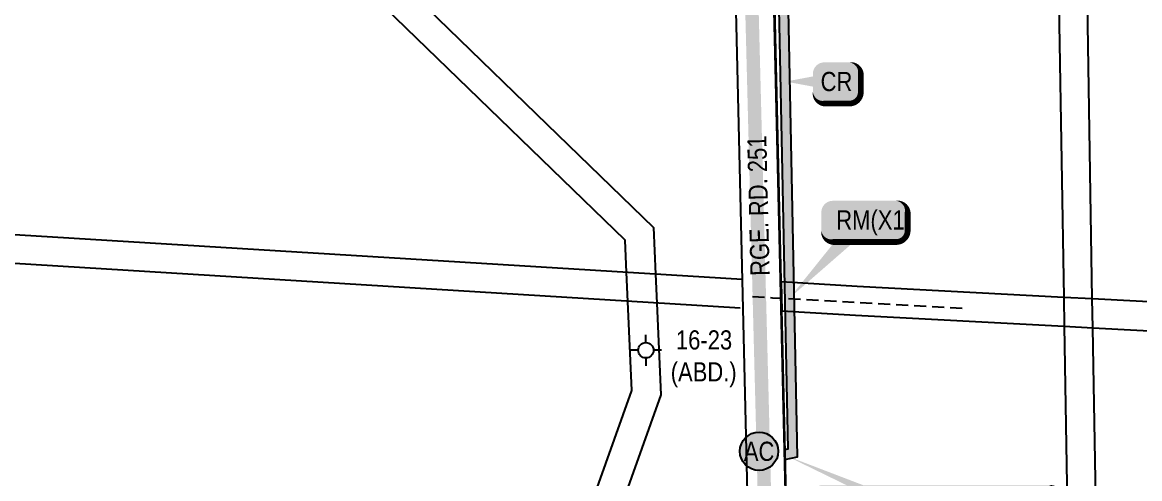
# Model space of a CAD drawing. Extents: x 88833 to 97610, y 5963373 to 5974710.
# Drawn here: x 91957 to 92539, y 5966285 to 5966523 of the extents above; entities that cross this region are included whole.
import ezdxf
from ezdxf.enums import TextEntityAlignment as Align

# ---------------------------------------------------------------- set-up
doc = ezdxf.new("R2010")
doc.units = 0
doc.header["$LTSCALE"] = 5
doc.linetypes.add('COOP2', pattern=[10, 5, -1, 0, -1, 0, -1, 0, -1, 0, -1])
doc.linetypes.add('UG_PIPE', pattern=[1.875, 1.25, -0.625])
for name, color, linetype in [('AS-PIPE-UG', 44, 'UG_PIPE'), ('AS-POWER', 104, 'foc-POWER'), ('AS-POWER-T', 104, 'Continuous'), ('AS-ROADS', 254, 'Continuous'), ('CG-NOTES', 7, 'Continuous'), ('F-RW', 190, 'Continuous'), ('F-WS-S', 8, 'Continuous'), ('L-ROAD-T', 7, 'Continuous'), ('L-SEC', 7, 'Continuous'), ('P-APEX RECON PAY ITEMS', 240, 'Continuous'), ('P-APEX RECON-10m BUFFER', 51, 'COOP2'), ('P-APEX RECON-WORK AREA', 104, 'Continuous')]:
    doc.layers.add(name, color=color, linetype=linetype)
doc.layers.add('F-WS-T', color=190, linetype='Continuous', lineweight=9)
doc.styles.add('100L', font='ARIALN.TTF', dxfattribs={"height": 10})
doc.styles.add('175L', font='ARIALN.TTF', dxfattribs={"height": 2})
doc.styles.add('80', font='ARIALN.TTF', dxfattribs={"height": 10})
doc.styles.add('80L', font='ARIALN.TTF', dxfattribs={"height": 10})
doc.styles.add('foc-LtypeFont', font='ARIALN.TTF', dxfattribs={"height": 7.35})
doc.linetypes.add('foc-POWER', pattern='A,6,-1,["P",foc-LtypeFont,S=0.2,R=0,X=-0.625,Y=-0.75],-1.24,4', length=12.24)

# ---------------------------------------------------------------- blocks, each defined once
blk = doc.blocks.new('GABD')
for p, q in [((0, 0.81), (0, 1.62)), ((-0.81, 0), (-1.62, 0)), ((1.62, 0), (0.81, 0)), ((0, -0.81), (0, -1.62))]:
    blk.add_line(p, q)
blk.add_circle((0, 0), 0.8)
blk = doc.blocks.new('*U735')
at = {"true_color": 0xffffa8}
h = blk.add_hatch(color=51, dxfattribs=at)
edge = h.paths.add_edge_path()
edge.add_line((-6.5, -11.5), (6.5, -11.5))
edge.add_arc((6.5, -5.5), 6, 270, 360)
edge.add_line((12.5, -5.5), (12.5, 4))
edge.add_arc((6.5, 4), 6, 0, 90)
edge.add_line((6.5, 10), (-6.5, 10))
edge.add_arc((-6.5, 4), 6, 90, 180)
edge.add_line((-12.5, 4), (-12.5, -5.5))
edge.add_arc((-6.5, -5.5), 6, 180, 270)
at = {"color": 240, "flags": 128}
blk.add_lwpolyline([(-6.5, -11.5, 3, 3, 0), (6.5, -11.5, 3, 3, 0.414214), (12.5, -5.5, 3, 3, 0), (12.5, 4, 3, 0, 0.414214), (6.5, 10, 0, 0, 0), (-6.5, 10, 0, 0, 0.414214), (-12.5, 4, 0, 0, 0), (-12.5, -5.5, 0, 3, 0.414214)], format="xyseb", close=True, dxfattribs=at)
for points in [[(-26.66, -0.02, 0, 10, 0), (0, 0, 5, 5, 0)], [(-1, -11.44, 0, 10, 0), (0, 0, 5, 5, 0)]]:
    blk.add_lwpolyline(points, format="xyseb", dxfattribs=at)
at = {"color": 4, "style": '80'}
blk.add_attdef('OTHER_001', (-14.7, -5), '', height=10, dxfattribs=at)
blk = doc.blocks.new('Access_Point')
h = blk.add_hatch(color=255)
h.dxf.hatch_style = 1
edge = h.paths.add_edge_path()
edge.add_arc((0, 0), 9.99, 0, 360)
at = {"color": 170}
blk.add_circle((0, 0), 9.99, dxfattribs=at)
at = {"color": 170, "style": '175L'}
blk.add_text('AC', height=10, dxfattribs=at).set_placement((0, 0), align=Align.MIDDLE_CENTER)
blk = doc.blocks.new('*U737')
h = blk.add_hatch(color=255)
edge = h.paths.add_edge_path()
edge.add_line((-59, -20), (59, -20))
edge.add_arc((59, -14), 6, 270, 360)
edge.add_line((65, -14), (65, 12.5))
edge.add_arc((59, 12.5), 6, 0, 90)
edge.add_line((59, 18.5), (-59, 18.5))
edge.add_arc((-59, 12.5), 6, 90, 180)
edge.add_line((-65, 12.5), (-65, -14))
edge.add_arc((-59, -14), 6, 180, 270)
at = {"color": 104, "flags": 128}
blk.add_lwpolyline([(-78.34, 34.02, 0, 7.5, 0), (0, 0, 0, 0, 0)], format="xyseb", dxfattribs=at)
blk.add_lwpolyline([(-59, -20, 3, 3, 0), (59, -20, 3, 3, 0.414214), (65, -14, 3, 3, 0), (65, 12.5, 3, 0, 0.414214), (59, 18.5, 0, 0, 0), (-59, 18.5, 0, 0, 0.414214), (-65, 12.5, 0, 0, 0), (-65, -14, 0, 3, 0.414214)], format="xyseb", close=True, dxfattribs=at)
at = {"color": 104, "style": '80'}
blk.add_attdef('ENTER_TEXT_001', (-26.85, -4.92), '', height=10, dxfattribs=at)
blk = doc.blocks.new('*U1179')
at = {"true_color": 0xffffa8}
h = blk.add_hatch(color=51, dxfattribs=at)
edge = h.paths.add_edge_path()
edge.add_line((-16.5, -11.5), (16.5, -11.5))
edge.add_arc((16.5, -5.5), 6, 270, 360)
edge.add_line((22.5, -5.5), (22.5, 4))
edge.add_arc((16.5, 4), 6, 0, 90)
edge.add_line((16.5, 10), (-16.5, 10))
edge.add_arc((-16.5, 4), 6, 90, 180)
edge.add_line((-22.5, 4), (-22.5, -5.5))
edge.add_arc((-16.5, -5.5), 6, 180, 270)
at = {"color": 240, "flags": 128}
blk.add_lwpolyline([(-16.5, -11.5, 3, 3, 0), (16.5, -11.5, 3, 3, 0.414214), (22.5, -5.5, 3, 3, 0), (22.5, 4, 3, 0, 0.414214), (16.5, 10, 0, 0, 0), (-16.5, 10, 0, 0, 0.414214), (-22.5, 4, 0, 0, 0), (-22.5, -5.5, 0, 3, 0.414214)], format="xyseb", close=True, dxfattribs=at)
for points in [[(-39.14, -40.79, 0, 10, 0), (0, 0, 5, 5, 0)], [(-1, -11.44, 0, 10, 0), (0, 0, 5, 5, 0)]]:
    blk.add_lwpolyline(points, format="xyseb", dxfattribs=at)
at = {"color": 4, "style": '80'}
blk.add_attdef('OTHER_001', (-14.7, -5), '', height=10, dxfattribs=at)

msp = doc.modelspace()

# ---------------------------------------------------------------- hatches: boundary and pattern name
at = {"layer": 'P-APEX RECON-10m BUFFER', "transparency": 33554687}
h = msp.add_hatch(color=256, dxfattribs=at)
h.dxf.hatch_style = 1
h.paths.add_polyline_path([(92349.421, 5966624.002), (92355.912, 5966300.271), (92354.248, 5966299.925), (92354.367, 5966294.847), (92360.991, 5966296.224), (92354.417, 5966624.089), (92365.392, 5966624.278), (92365.478, 5966619.282), (92385.459, 5966619.627), (92385.373, 5966624.622), (92467.124, 5966626.031), (92467.21, 5966621.036), (92487.191, 5966621.38), (92487.105, 5966626.375), (92518.938, 5966626.924), (92519.024, 5966621.929), (92539.006, 5966622.273), (92538.92, 5966627.268), (92915.681, 5966633.761), (92915.841, 5966621.923), (92920.836, 5966621.99), (92922.06, 5966531.286), (93155.486, 5966535.214), (93155.263, 5966545.203), (92931.916, 5966541.445), (92930.827, 5966622.104), (93018.183, 5966623.654), (93017.924, 5966633.643), (92935.688, 5966632.184), (92935.553, 5966642.175), (92930.557, 5966642.107), (92930.532, 5966644.01), (92538.747, 5966637.259), (92538.661, 5966642.254), (92518.68, 5966641.91), (92518.766, 5966636.914), (92486.933, 5966636.366), (92486.847, 5966641.361), (92466.866, 5966641.017), (92466.952, 5966636.021), (92385.201, 5966634.613), (92385.115, 5966639.608), (92365.134, 5966639.264), (92365.22, 5966634.268), (92346.391, 5966633.944), (92346.626, 5966623.954)])

# ---------------------------------------------------------------- linework, layer by layer
at = {"layer": 'AS-PIPE-UG', "flags": 128}
msp.add_lwpolyline([(92337.57, 5966379.927), (92347.903, 5966379.265), (92447.825, 5966373.838)], dxfattribs=at)
at = {"layer": 'AS-POWER', "flags": 128}
msp.add_lwpolyline([(92367.216, 5965756.641), (92364.865, 5965856.495), (92348.256, 5966568.109), (92344.727, 5966692.519)], dxfattribs=at)
at = {"layer": 'AS-ROADS', "const_width": 7, "flags": 128}
msp.add_lwpolyline([(92357.142, 5965756.439), (92333.488, 5966675.647), (92310.644, 5967663.78), (92293.117, 5968542.773), (92269.466, 5969994.037)], dxfattribs=at)
at = {"layer": 'F-RW', "flags": 128}
for points in [[(92525.003, 5965759.801), (92523.344, 5965859.745), (92516.293, 5966284.46), (92514.91, 5966363.642), (92514.647, 5966378.671), (92510.003, 5966664.889), (92495.011, 5966664.637), (92499.763, 5966379.47), (92500.013, 5966364.435), (92508.427, 5965859.445), (92510.092, 5965759.502)], [(92331.189, 5966373.85), (91803.104, 5966406.262), (91549.795, 5966587.713), (91549.35, 5966606.468), (91808.326, 5966420.957)], [(92332.108, 5966388.81), (91808.326, 5966420.957)]]:
    msp.add_lwpolyline(points, dxfattribs=at)
for points in [[(92103.851, 5965851.099), (92274.723, 5966330.815), (92272.618, 5966377.365), (92271.937, 5966392.445), (92271.175, 5966409.282), (92118.921, 5966556.952), (92061.663, 5966612.485), (92061.01, 5966640.361), (92060.653, 5966655.569), (92075.641, 5966655.981), (92075.905, 5966640.696), (92076.507, 5966619.042), (92230.347, 5966469.76), (92285.864, 5966415.888), (92286.966, 5966391.522), (92287.666, 5966376.455), (92289.813, 5966328.558), (92119.899, 5965851.439), (92101.9, 5965801.025), (92087.097, 5965798.955), (92086.583, 5965802.622)], [(92352.81, 5966372.511), (92391.244, 5966370.219), (92500.013, 5966364.435), (92514.91, 5966363.642), (93160.075, 5966329.334), (93563.205, 5966308.049), (93924.789, 5966288.957), (93967.48, 5966290.001), (93967.171, 5966304.962), (93925.011, 5966303.948), (93562.864, 5966323.116), (93180.422, 5966343.359), (93159.738, 5966344.453), (92514.647, 5966378.671), (92499.763, 5966379.47), (92392.102, 5966385.183), (92352.457, 5966387.551)]]:
    msp.add_lwpolyline(points, close=True, dxfattribs=at)
at = {"layer": 'L-SEC', "flags": 128}
for points in [[(92325.659, 5966661.915), (92344.644, 5965856.309)], [(92364.675, 5965856.591), (92345.726, 5966662.231)]]:
    msp.add_lwpolyline(points, dxfattribs=at)
at = {"layer": 'P-APEX RECON-WORK AREA', "flags": 128}
msp.add_lwpolyline([(92349.421, 5966624.002), (92355.912, 5966300.271), (92354.248, 5966299.925), (92354.367, 5966294.847), (92360.991, 5966296.224), (92354.417, 5966624.089)], dxfattribs=at)

# ---------------------------------------------------------------- block references
at = {"layer": 'AS-POWER-T'}
ref = msp.add_blockref('*U737', (92433.074, 5966263.008), dxfattribs=dict(at, xscale=0.9992045070000001, yscale=0.9992045070000001, zscale=0.9992045070000001))
ref.add_attrib('ENTER_TEXT_001', 'ALTALINK 5-WIRE O/H', (92373.129, 5966266.424), dxfattribs={"layer": '0', "color": 104, "height": 9.99205, "style": '80'})
ref.add_attrib('ENTER_TEXT_002', 'TRANSMISSION LINE', (92375.364, 5966249.593), dxfattribs={"layer": '0', "color": 104, "height": 9.99205, "style": '80'})
at = {"layer": 'CG-NOTES', "xscale": 0.9992045070000001, "yscale": 0.9992045070000001, "zscale": 0.9992045070000001}
msp.add_blockref('Access_Point', (92340.966, 5966299.187), dxfattribs=at)
at = {"layer": 'F-WS-S', "xscale": 5, "yscale": 5, "zscale": 5}
msp.add_blockref('GABD', (92281.957, 5966351.871), dxfattribs=at)
at = {"layer": 'P-APEX RECON PAY ITEMS'}
ref = msp.add_blockref('*U735', (92381.505, 5966492.02), dxfattribs=at)
ref.add_attrib('OTHER_001', 'CR', (92373.043, 5966487.017), dxfattribs={"layer": '0', "color": 4, "height": 10, "style": '80'})
msp.add_blockref('*U1179', (92395.918, 5966419.825), dxfattribs=at).add_auto_attribs({'OTHER_001': 'RM(X1)'})

# ---------------------------------------------------------------- texts
at = {"layer": 'F-WS-T', "insert": (92292.835, 5966362.271), "char_height": 10, "attachment_point": 1, "style": '100L'}
msp.add_mtext_dynamic_manual_height_columns('\\pi4.8077;16-23\\P\\pi2.0826;(ABD.)', width=37.13933, gutter_width=55, heights=[0], dxfattribs=at)
at = {"layer": 'L-ROAD-T', "insert": (92335.615, 5966427.134), "char_height": 10, "width": 74.18777, "attachment_point": 2, "rotation": 91.409444, "style": '80L'}
msp.add_mtext('RGE. RD. 251', dxfattribs=at)

doc.saveas('drawing.dxf')
